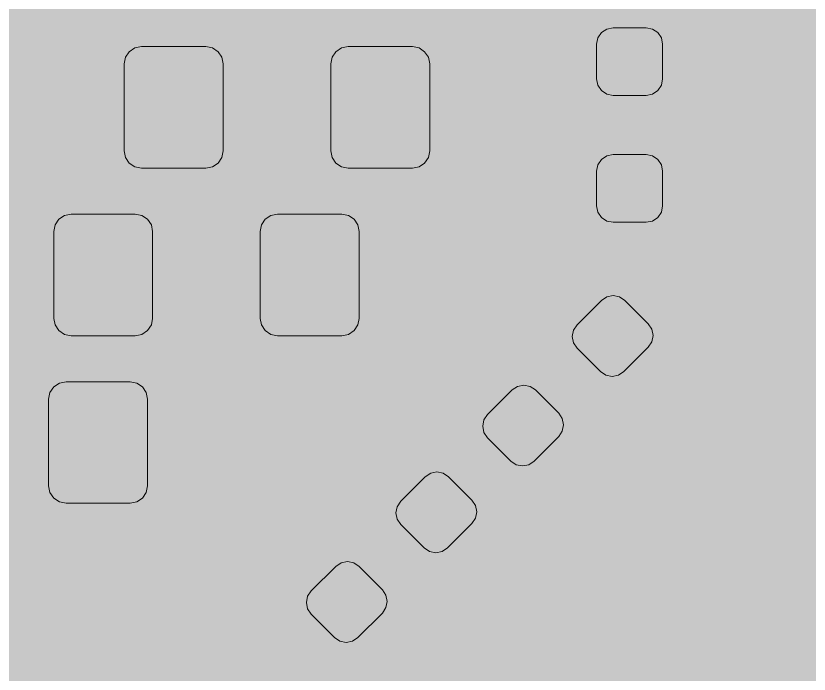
# Model space of a CAD drawing. Header units: millimetres. Extents: x 63.6 to 115, y 77 to 122.7.
# Drawn here: x 91.62 to 103.04, y 92.88 to 102.36 of the extents above; entities that cross this region are included whole.
import ezdxf

# ---------------------------------------------------------------- set-up
doc = ezdxf.new("R2010")
doc.units = ezdxf.units.MM
doc.header["$MEASUREMENT"] = 0
doc.layers.add('Layer 1', color=7, linetype='Continuous', lineweight=0)

# ---------------------------------------------------------------- blocks, each defined once
blk = doc.blocks.new('Block_20')
at = {"layer": 'Layer 1', "true_color": 0x000000, "transparency": 33554687}
h = blk.add_hatch(color=18, dxfattribs=at)
edge = h.paths.add_edge_path()
edge.add_spline(control_points=[(93.586, 98.003), (93.586, 98.003), (93.567, 97.908), (93.567, 97.908), (93.567, 97.908), (93.513, 97.826), (93.513, 97.826), (93.513, 97.826), (93.432, 97.772), (93.432, 97.772), (93.432, 97.772), (93.336, 97.753), (93.336, 97.753), (93.336, 97.753), (92.411, 97.753), (92.411, 97.753), (92.411, 97.753), (92.315, 97.772), (92.315, 97.772), (92.315, 97.772), (92.234, 97.826), (92.234, 97.826), (92.234, 97.826), (92.18, 97.908), (92.18, 97.908), (92.18, 97.908), (92.161, 98.003), (92.161, 98.003), (92.161, 98.003), (92.161, 99.253), (92.161, 99.253), (92.161, 99.253), (92.18, 99.349), (92.18, 99.349), (92.18, 99.349), (92.234, 99.43), (92.234, 99.43), (92.234, 99.43), (92.315, 99.484), (92.315, 99.484), (92.315, 99.484), (92.411, 99.503), (92.411, 99.503), (92.411, 99.503), (93.336, 99.503), (93.336, 99.503), (93.336, 99.503), (93.432, 99.484), (93.432, 99.484), (93.432, 99.484), (93.513, 99.43), (93.513, 99.43), (93.513, 99.43), (93.567, 99.349), (93.567, 99.349), (93.567, 99.349), (93.586, 99.253), (93.586, 99.253), (93.586, 99.253), (93.586, 98.003), (93.586, 98.003)], knot_values=[0, 0, 0, 0, 1, 1, 1, 2, 2, 2, 3, 3, 3, 4, 4, 4, 5, 5, 5, 6, 6, 6, 7, 7, 7, 8, 8, 8, 9, 9, 9, 10, 10, 10, 11, 11, 11, 12, 12, 12, 13, 13, 13, 14, 14, 14, 15, 15, 15, 16, 16, 16, 17, 17, 17, 18, 18, 18, 19, 19, 19, 20, 20, 20, 20], degree=3, periodic=0)
h = blk.add_hatch(color=18, dxfattribs=at)
edge = h.paths.add_edge_path()
edge.add_spline(control_points=[(96.561, 98.003), (96.561, 98.003), (96.542, 97.908), (96.542, 97.908), (96.542, 97.908), (96.488, 97.826), (96.488, 97.826), (96.488, 97.826), (96.407, 97.772), (96.407, 97.772), (96.407, 97.772), (96.311, 97.753), (96.311, 97.753), (96.311, 97.753), (95.386, 97.753), (95.386, 97.753), (95.386, 97.753), (95.29, 97.772), (95.29, 97.772), (95.29, 97.772), (95.209, 97.826), (95.209, 97.826), (95.209, 97.826), (95.155, 97.908), (95.155, 97.908), (95.155, 97.908), (95.136, 98.003), (95.136, 98.003), (95.136, 98.003), (95.136, 99.253), (95.136, 99.253), (95.136, 99.253), (95.155, 99.349), (95.155, 99.349), (95.155, 99.349), (95.209, 99.43), (95.209, 99.43), (95.209, 99.43), (95.29, 99.484), (95.29, 99.484), (95.29, 99.484), (95.386, 99.503), (95.386, 99.503), (95.386, 99.503), (96.311, 99.503), (96.311, 99.503), (96.311, 99.503), (96.407, 99.484), (96.407, 99.484), (96.407, 99.484), (96.488, 99.43), (96.488, 99.43), (96.488, 99.43), (96.542, 99.349), (96.542, 99.349), (96.542, 99.349), (96.561, 99.253), (96.561, 99.253), (96.561, 99.253), (96.561, 98.003), (96.561, 98.003)], knot_values=[0, 0, 0, 0, 1, 1, 1, 2, 2, 2, 3, 3, 3, 4, 4, 4, 5, 5, 5, 6, 6, 6, 7, 7, 7, 8, 8, 8, 9, 9, 9, 10, 10, 10, 11, 11, 11, 12, 12, 12, 13, 13, 13, 14, 14, 14, 15, 15, 15, 16, 16, 16, 17, 17, 17, 18, 18, 18, 19, 19, 19, 20, 20, 20, 20], degree=3, periodic=0)
at = {"layer": 'Layer 1', "color": 18, "lineweight": 9, "true_color": 0x000000}
for points in [[(93.586, 98.003), (93.586, 98.003), (93.567, 97.908), (93.567, 97.908), (93.567, 97.908), (93.513, 97.826), (93.513, 97.826), (93.513, 97.826), (93.432, 97.772), (93.432, 97.772), (93.432, 97.772), (93.336, 97.753), (93.336, 97.753), (93.336, 97.753), (92.411, 97.753), (92.411, 97.753), (92.411, 97.753), (92.315, 97.772), (92.315, 97.772), (92.315, 97.772), (92.234, 97.826), (92.234, 97.826), (92.234, 97.826), (92.18, 97.908), (92.18, 97.908), (92.18, 97.908), (92.161, 98.003), (92.161, 98.003), (92.161, 98.003), (92.161, 99.253), (92.161, 99.253), (92.161, 99.253), (92.18, 99.349), (92.18, 99.349), (92.18, 99.349), (92.234, 99.43), (92.234, 99.43), (92.234, 99.43), (92.315, 99.484), (92.315, 99.484), (92.315, 99.484), (92.411, 99.503), (92.411, 99.503), (92.411, 99.503), (93.336, 99.503), (93.336, 99.503), (93.336, 99.503), (93.432, 99.484), (93.432, 99.484), (93.432, 99.484), (93.513, 99.43), (93.513, 99.43), (93.513, 99.43), (93.567, 99.349), (93.567, 99.349), (93.567, 99.349), (93.586, 99.253), (93.586, 99.253), (93.586, 99.253), (93.586, 98.003), (93.586, 98.003)], [(96.561, 98.003), (96.561, 98.003), (96.542, 97.908), (96.542, 97.908), (96.542, 97.908), (96.488, 97.826), (96.488, 97.826), (96.488, 97.826), (96.407, 97.772), (96.407, 97.772), (96.407, 97.772), (96.311, 97.753), (96.311, 97.753), (96.311, 97.753), (95.386, 97.753), (95.386, 97.753), (95.386, 97.753), (95.29, 97.772), (95.29, 97.772), (95.29, 97.772), (95.209, 97.826), (95.209, 97.826), (95.209, 97.826), (95.155, 97.908), (95.155, 97.908), (95.155, 97.908), (95.136, 98.003), (95.136, 98.003), (95.136, 98.003), (95.136, 99.253), (95.136, 99.253), (95.136, 99.253), (95.155, 99.349), (95.155, 99.349), (95.155, 99.349), (95.209, 99.43), (95.209, 99.43), (95.209, 99.43), (95.29, 99.484), (95.29, 99.484), (95.29, 99.484), (95.386, 99.503), (95.386, 99.503), (95.386, 99.503), (96.311, 99.503), (96.311, 99.503), (96.311, 99.503), (96.407, 99.484), (96.407, 99.484), (96.407, 99.484), (96.488, 99.43), (96.488, 99.43), (96.488, 99.43), (96.542, 99.349), (96.542, 99.349), (96.542, 99.349), (96.561, 99.253), (96.561, 99.253), (96.561, 99.253), (96.561, 98.003), (96.561, 98.003)]]:
    blk.add_open_spline(points, degree=3, knots=[0, 0, 0, 0, 1, 1, 1, 2, 2, 2, 3, 3, 3, 4, 4, 4, 5, 5, 5, 6, 6, 6, 7, 7, 7, 8, 8, 8, 9, 9, 9, 10, 10, 10, 11, 11, 11, 12, 12, 12, 13, 13, 13, 14, 14, 14, 15, 15, 15, 16, 16, 16, 17, 17, 17, 18, 18, 18, 19, 19, 19, 20, 20, 20, 20], dxfattribs=at)
blk = doc.blocks.new('Block_27')
at = {"layer": 'Layer 1', "true_color": 0x000000, "transparency": 33554687}
h = blk.add_hatch(color=18, dxfattribs=at)
edge = h.paths.add_edge_path()
edge.add_spline(control_points=[(90.538, 95.59), (90.538, 95.59), (90.519, 95.495), (90.519, 95.495), (90.519, 95.495), (90.465, 95.413), (90.465, 95.413), (90.465, 95.413), (90.384, 95.359), (90.384, 95.359), (90.384, 95.359), (90.288, 95.34), (90.288, 95.34), (90.288, 95.34), (89.363, 95.34), (89.363, 95.34), (89.363, 95.34), (89.267, 95.359), (89.267, 95.359), (89.267, 95.359), (89.186, 95.413), (89.186, 95.413), (89.186, 95.413), (89.132, 95.495), (89.132, 95.495), (89.132, 95.495), (89.113, 95.59), (89.113, 95.59), (89.113, 95.59), (89.113, 96.84), (89.113, 96.84), (89.113, 96.84), (89.132, 96.936), (89.132, 96.936), (89.132, 96.936), (89.186, 97.017), (89.186, 97.017), (89.186, 97.017), (89.267, 97.071), (89.267, 97.071), (89.267, 97.071), (89.363, 97.09), (89.363, 97.09), (89.363, 97.09), (90.288, 97.09), (90.288, 97.09), (90.288, 97.09), (90.384, 97.071), (90.384, 97.071), (90.384, 97.071), (90.465, 97.017), (90.465, 97.017), (90.465, 97.017), (90.519, 96.936), (90.519, 96.936), (90.519, 96.936), (90.538, 96.84), (90.538, 96.84), (90.538, 96.84), (90.538, 95.59), (90.538, 95.59)], knot_values=[0, 0, 0, 0, 1, 1, 1, 2, 2, 2, 3, 3, 3, 4, 4, 4, 5, 5, 5, 6, 6, 6, 7, 7, 7, 8, 8, 8, 9, 9, 9, 10, 10, 10, 11, 11, 11, 12, 12, 12, 13, 13, 13, 14, 14, 14, 15, 15, 15, 16, 16, 16, 17, 17, 17, 18, 18, 18, 19, 19, 19, 20, 20, 20, 20], degree=3, periodic=0)
h = blk.add_hatch(color=18, dxfattribs=at)
edge = h.paths.add_edge_path()
edge.add_spline(control_points=[(93.513, 95.59), (93.513, 95.59), (93.494, 95.495), (93.494, 95.495), (93.494, 95.495), (93.44, 95.413), (93.44, 95.413), (93.44, 95.413), (93.359, 95.359), (93.359, 95.359), (93.359, 95.359), (93.263, 95.34), (93.263, 95.34), (93.263, 95.34), (92.338, 95.34), (92.338, 95.34), (92.338, 95.34), (92.242, 95.359), (92.242, 95.359), (92.242, 95.359), (92.161, 95.413), (92.161, 95.413), (92.161, 95.413), (92.107, 95.495), (92.107, 95.495), (92.107, 95.495), (92.088, 95.59), (92.088, 95.59), (92.088, 95.59), (92.088, 96.84), (92.088, 96.84), (92.088, 96.84), (92.107, 96.936), (92.107, 96.936), (92.107, 96.936), (92.161, 97.017), (92.161, 97.017), (92.161, 97.017), (92.242, 97.071), (92.242, 97.071), (92.242, 97.071), (92.338, 97.09), (92.338, 97.09), (92.338, 97.09), (93.263, 97.09), (93.263, 97.09), (93.263, 97.09), (93.359, 97.071), (93.359, 97.071), (93.359, 97.071), (93.44, 97.017), (93.44, 97.017), (93.44, 97.017), (93.494, 96.936), (93.494, 96.936), (93.494, 96.936), (93.513, 96.84), (93.513, 96.84), (93.513, 96.84), (93.513, 95.59), (93.513, 95.59)], knot_values=[0, 0, 0, 0, 1, 1, 1, 2, 2, 2, 3, 3, 3, 4, 4, 4, 5, 5, 5, 6, 6, 6, 7, 7, 7, 8, 8, 8, 9, 9, 9, 10, 10, 10, 11, 11, 11, 12, 12, 12, 13, 13, 13, 14, 14, 14, 15, 15, 15, 16, 16, 16, 17, 17, 17, 18, 18, 18, 19, 19, 19, 20, 20, 20, 20], degree=3, periodic=0)
at = {"layer": 'Layer 1', "color": 18, "lineweight": 9, "true_color": 0x000000}
for points in [[(90.538, 95.59), (90.538, 95.59), (90.519, 95.495), (90.519, 95.495), (90.519, 95.495), (90.465, 95.413), (90.465, 95.413), (90.465, 95.413), (90.384, 95.359), (90.384, 95.359), (90.384, 95.359), (90.288, 95.34), (90.288, 95.34), (90.288, 95.34), (89.363, 95.34), (89.363, 95.34), (89.363, 95.34), (89.267, 95.359), (89.267, 95.359), (89.267, 95.359), (89.186, 95.413), (89.186, 95.413), (89.186, 95.413), (89.132, 95.495), (89.132, 95.495), (89.132, 95.495), (89.113, 95.59), (89.113, 95.59), (89.113, 95.59), (89.113, 96.84), (89.113, 96.84), (89.113, 96.84), (89.132, 96.936), (89.132, 96.936), (89.132, 96.936), (89.186, 97.017), (89.186, 97.017), (89.186, 97.017), (89.267, 97.071), (89.267, 97.071), (89.267, 97.071), (89.363, 97.09), (89.363, 97.09), (89.363, 97.09), (90.288, 97.09), (90.288, 97.09), (90.288, 97.09), (90.384, 97.071), (90.384, 97.071), (90.384, 97.071), (90.465, 97.017), (90.465, 97.017), (90.465, 97.017), (90.519, 96.936), (90.519, 96.936), (90.519, 96.936), (90.538, 96.84), (90.538, 96.84), (90.538, 96.84), (90.538, 95.59), (90.538, 95.59)], [(93.513, 95.59), (93.513, 95.59), (93.494, 95.495), (93.494, 95.495), (93.494, 95.495), (93.44, 95.413), (93.44, 95.413), (93.44, 95.413), (93.359, 95.359), (93.359, 95.359), (93.359, 95.359), (93.263, 95.34), (93.263, 95.34), (93.263, 95.34), (92.338, 95.34), (92.338, 95.34), (92.338, 95.34), (92.242, 95.359), (92.242, 95.359), (92.242, 95.359), (92.161, 95.413), (92.161, 95.413), (92.161, 95.413), (92.107, 95.495), (92.107, 95.495), (92.107, 95.495), (92.088, 95.59), (92.088, 95.59), (92.088, 95.59), (92.088, 96.84), (92.088, 96.84), (92.088, 96.84), (92.107, 96.936), (92.107, 96.936), (92.107, 96.936), (92.161, 97.017), (92.161, 97.017), (92.161, 97.017), (92.242, 97.071), (92.242, 97.071), (92.242, 97.071), (92.338, 97.09), (92.338, 97.09), (92.338, 97.09), (93.263, 97.09), (93.263, 97.09), (93.263, 97.09), (93.359, 97.071), (93.359, 97.071), (93.359, 97.071), (93.44, 97.017), (93.44, 97.017), (93.44, 97.017), (93.494, 96.936), (93.494, 96.936), (93.494, 96.936), (93.513, 96.84), (93.513, 96.84), (93.513, 96.84), (93.513, 95.59), (93.513, 95.59)]]:
    blk.add_open_spline(points, degree=3, knots=[0, 0, 0, 0, 1, 1, 1, 2, 2, 2, 3, 3, 3, 4, 4, 4, 5, 5, 5, 6, 6, 6, 7, 7, 7, 8, 8, 8, 9, 9, 9, 10, 10, 10, 11, 11, 11, 12, 12, 12, 13, 13, 13, 14, 14, 14, 15, 15, 15, 16, 16, 16, 17, 17, 17, 18, 18, 18, 19, 19, 19, 20, 20, 20, 20], dxfattribs=at)
blk = doc.blocks.new('Block_34')
at = {"layer": 'Layer 1', "true_color": 0x000000, "transparency": 33554687}
h = blk.add_hatch(color=18, dxfattribs=at)
edge = h.paths.add_edge_path()
edge.add_spline(control_points=[(100.726, 97.926), (100.726, 97.926), (100.777, 97.849), (100.777, 97.849), (100.777, 97.849), (100.795, 97.758), (100.795, 97.758), (100.795, 97.758), (100.777, 97.667), (100.777, 97.667), (100.777, 97.667), (100.726, 97.59), (100.726, 97.59), (100.726, 97.59), (100.372, 97.237), (100.372, 97.237), (100.372, 97.237), (100.295, 97.185), (100.295, 97.185), (100.295, 97.185), (100.204, 97.167), (100.204, 97.167), (100.204, 97.167), (100.113, 97.185), (100.113, 97.185), (100.113, 97.185), (100.036, 97.237), (100.036, 97.237), (100.036, 97.237), (99.701, 97.573), (99.701, 97.573), (99.701, 97.573), (99.649, 97.65), (99.649, 97.65), (99.649, 97.65), (99.631, 97.741), (99.631, 97.741), (99.631, 97.741), (99.649, 97.831), (99.649, 97.831), (99.649, 97.831), (99.701, 97.909), (99.701, 97.909), (99.701, 97.909), (100.054, 98.262), (100.054, 98.262), (100.054, 98.262), (100.131, 98.314), (100.131, 98.314), (100.131, 98.314), (100.222, 98.332), (100.222, 98.332), (100.222, 98.332), (100.313, 98.314), (100.313, 98.314), (100.313, 98.314), (100.39, 98.262), (100.39, 98.262), (100.39, 98.262), (100.726, 97.926), (100.726, 97.926)], knot_values=[0, 0, 0, 0, 1, 1, 1, 2, 2, 2, 3, 3, 3, 4, 4, 4, 5, 5, 5, 6, 6, 6, 7, 7, 7, 8, 8, 8, 9, 9, 9, 10, 10, 10, 11, 11, 11, 12, 12, 12, 13, 13, 13, 14, 14, 14, 15, 15, 15, 16, 16, 16, 17, 17, 17, 18, 18, 18, 19, 19, 19, 20, 20, 20, 20], degree=3, periodic=0)
h = blk.add_hatch(color=18, dxfattribs=at)
edge = h.paths.add_edge_path()
edge.add_spline(control_points=[(99.435, 96.636), (99.435, 96.636), (99.487, 96.559), (99.487, 96.559), (99.487, 96.559), (99.505, 96.468), (99.505, 96.468), (99.505, 96.468), (99.487, 96.377), (99.487, 96.377), (99.487, 96.377), (99.435, 96.3), (99.435, 96.3), (99.435, 96.3), (99.082, 95.946), (99.082, 95.946), (99.082, 95.946), (99.005, 95.895), (99.005, 95.895), (99.005, 95.895), (98.914, 95.877), (98.914, 95.877), (98.914, 95.877), (98.823, 95.895), (98.823, 95.895), (98.823, 95.895), (98.746, 95.946), (98.746, 95.946), (98.746, 95.946), (98.41, 96.282), (98.41, 96.282), (98.41, 96.282), (98.359, 96.359), (98.359, 96.359), (98.359, 96.359), (98.341, 96.45), (98.341, 96.45), (98.341, 96.45), (98.359, 96.541), (98.359, 96.541), (98.359, 96.541), (98.41, 96.618), (98.41, 96.618), (98.41, 96.618), (98.764, 96.972), (98.764, 96.972), (98.764, 96.972), (98.841, 97.023), (98.841, 97.023), (98.841, 97.023), (98.932, 97.041), (98.932, 97.041), (98.932, 97.041), (99.022, 97.023), (99.022, 97.023), (99.022, 97.023), (99.1, 96.972), (99.1, 96.972), (99.1, 96.972), (99.435, 96.636), (99.435, 96.636)], knot_values=[0, 0, 0, 0, 1, 1, 1, 2, 2, 2, 3, 3, 3, 4, 4, 4, 5, 5, 5, 6, 6, 6, 7, 7, 7, 8, 8, 8, 9, 9, 9, 10, 10, 10, 11, 11, 11, 12, 12, 12, 13, 13, 13, 14, 14, 14, 15, 15, 15, 16, 16, 16, 17, 17, 17, 18, 18, 18, 19, 19, 19, 20, 20, 20, 20], degree=3, periodic=0)
at = {"layer": 'Layer 1', "color": 18, "lineweight": 9, "true_color": 0x000000}
for points in [[(100.726, 97.926), (100.726, 97.926), (100.777, 97.849), (100.777, 97.849), (100.777, 97.849), (100.795, 97.758), (100.795, 97.758), (100.795, 97.758), (100.777, 97.667), (100.777, 97.667), (100.777, 97.667), (100.726, 97.59), (100.726, 97.59), (100.726, 97.59), (100.372, 97.237), (100.372, 97.237), (100.372, 97.237), (100.295, 97.185), (100.295, 97.185), (100.295, 97.185), (100.204, 97.167), (100.204, 97.167), (100.204, 97.167), (100.113, 97.185), (100.113, 97.185), (100.113, 97.185), (100.036, 97.237), (100.036, 97.237), (100.036, 97.237), (99.701, 97.573), (99.701, 97.573), (99.701, 97.573), (99.649, 97.65), (99.649, 97.65), (99.649, 97.65), (99.631, 97.741), (99.631, 97.741), (99.631, 97.741), (99.649, 97.831), (99.649, 97.831), (99.649, 97.831), (99.701, 97.909), (99.701, 97.909), (99.701, 97.909), (100.054, 98.262), (100.054, 98.262), (100.054, 98.262), (100.131, 98.314), (100.131, 98.314), (100.131, 98.314), (100.222, 98.332), (100.222, 98.332), (100.222, 98.332), (100.313, 98.314), (100.313, 98.314), (100.313, 98.314), (100.39, 98.262), (100.39, 98.262), (100.39, 98.262), (100.726, 97.926), (100.726, 97.926)], [(99.435, 96.636), (99.435, 96.636), (99.487, 96.559), (99.487, 96.559), (99.487, 96.559), (99.505, 96.468), (99.505, 96.468), (99.505, 96.468), (99.487, 96.377), (99.487, 96.377), (99.487, 96.377), (99.435, 96.3), (99.435, 96.3), (99.435, 96.3), (99.082, 95.946), (99.082, 95.946), (99.082, 95.946), (99.005, 95.895), (99.005, 95.895), (99.005, 95.895), (98.914, 95.877), (98.914, 95.877), (98.914, 95.877), (98.823, 95.895), (98.823, 95.895), (98.823, 95.895), (98.746, 95.946), (98.746, 95.946), (98.746, 95.946), (98.41, 96.282), (98.41, 96.282), (98.41, 96.282), (98.359, 96.359), (98.359, 96.359), (98.359, 96.359), (98.341, 96.45), (98.341, 96.45), (98.341, 96.45), (98.359, 96.541), (98.359, 96.541), (98.359, 96.541), (98.41, 96.618), (98.41, 96.618), (98.41, 96.618), (98.764, 96.972), (98.764, 96.972), (98.764, 96.972), (98.841, 97.023), (98.841, 97.023), (98.841, 97.023), (98.932, 97.041), (98.932, 97.041), (98.932, 97.041), (99.022, 97.023), (99.022, 97.023), (99.022, 97.023), (99.1, 96.972), (99.1, 96.972), (99.1, 96.972), (99.435, 96.636), (99.435, 96.636)]]:
    blk.add_open_spline(points, degree=3, knots=[0, 0, 0, 0, 1, 1, 1, 2, 2, 2, 3, 3, 3, 4, 4, 4, 5, 5, 5, 6, 6, 6, 7, 7, 7, 8, 8, 8, 9, 9, 9, 10, 10, 10, 11, 11, 11, 12, 12, 12, 13, 13, 13, 14, 14, 14, 15, 15, 15, 16, 16, 16, 17, 17, 17, 18, 18, 18, 19, 19, 19, 20, 20, 20, 20], dxfattribs=at)
blk = doc.blocks.new('Block_48')
at = {"layer": 'Layer 1', "true_color": 0x000000, "transparency": 33554687}
h = blk.add_hatch(color=18, dxfattribs=at)
edge = h.paths.add_edge_path()
edge.add_spline(control_points=[(94.602, 100.416), (94.602, 100.416), (94.583, 100.321), (94.583, 100.321), (94.583, 100.321), (94.529, 100.239), (94.529, 100.239), (94.529, 100.239), (94.448, 100.185), (94.448, 100.185), (94.448, 100.185), (94.352, 100.166), (94.352, 100.166), (94.352, 100.166), (93.427, 100.166), (93.427, 100.166), (93.427, 100.166), (93.331, 100.185), (93.331, 100.185), (93.331, 100.185), (93.25, 100.239), (93.25, 100.239), (93.25, 100.239), (93.196, 100.321), (93.196, 100.321), (93.196, 100.321), (93.177, 100.416), (93.177, 100.416), (93.177, 100.416), (93.177, 101.666), (93.177, 101.666), (93.177, 101.666), (93.196, 101.762), (93.196, 101.762), (93.196, 101.762), (93.25, 101.843), (93.25, 101.843), (93.25, 101.843), (93.331, 101.897), (93.331, 101.897), (93.331, 101.897), (93.427, 101.916), (93.427, 101.916), (93.427, 101.916), (94.352, 101.916), (94.352, 101.916), (94.352, 101.916), (94.448, 101.897), (94.448, 101.897), (94.448, 101.897), (94.529, 101.843), (94.529, 101.843), (94.529, 101.843), (94.583, 101.762), (94.583, 101.762), (94.583, 101.762), (94.602, 101.666), (94.602, 101.666), (94.602, 101.666), (94.602, 100.416), (94.602, 100.416)], knot_values=[0, 0, 0, 0, 1, 1, 1, 2, 2, 2, 3, 3, 3, 4, 4, 4, 5, 5, 5, 6, 6, 6, 7, 7, 7, 8, 8, 8, 9, 9, 9, 10, 10, 10, 11, 11, 11, 12, 12, 12, 13, 13, 13, 14, 14, 14, 15, 15, 15, 16, 16, 16, 17, 17, 17, 18, 18, 18, 19, 19, 19, 20, 20, 20, 20], degree=3, periodic=0)
h = blk.add_hatch(color=18, dxfattribs=at)
edge = h.paths.add_edge_path()
edge.add_spline(control_points=[(97.577, 100.416), (97.577, 100.416), (97.558, 100.321), (97.558, 100.321), (97.558, 100.321), (97.504, 100.239), (97.504, 100.239), (97.504, 100.239), (97.423, 100.185), (97.423, 100.185), (97.423, 100.185), (97.327, 100.166), (97.327, 100.166), (97.327, 100.166), (96.402, 100.166), (96.402, 100.166), (96.402, 100.166), (96.306, 100.185), (96.306, 100.185), (96.306, 100.185), (96.225, 100.239), (96.225, 100.239), (96.225, 100.239), (96.171, 100.321), (96.171, 100.321), (96.171, 100.321), (96.152, 100.416), (96.152, 100.416), (96.152, 100.416), (96.152, 101.666), (96.152, 101.666), (96.152, 101.666), (96.171, 101.762), (96.171, 101.762), (96.171, 101.762), (96.225, 101.843), (96.225, 101.843), (96.225, 101.843), (96.306, 101.897), (96.306, 101.897), (96.306, 101.897), (96.402, 101.916), (96.402, 101.916), (96.402, 101.916), (97.327, 101.916), (97.327, 101.916), (97.327, 101.916), (97.423, 101.897), (97.423, 101.897), (97.423, 101.897), (97.504, 101.843), (97.504, 101.843), (97.504, 101.843), (97.558, 101.762), (97.558, 101.762), (97.558, 101.762), (97.577, 101.666), (97.577, 101.666), (97.577, 101.666), (97.577, 100.416), (97.577, 100.416)], knot_values=[0, 0, 0, 0, 1, 1, 1, 2, 2, 2, 3, 3, 3, 4, 4, 4, 5, 5, 5, 6, 6, 6, 7, 7, 7, 8, 8, 8, 9, 9, 9, 10, 10, 10, 11, 11, 11, 12, 12, 12, 13, 13, 13, 14, 14, 14, 15, 15, 15, 16, 16, 16, 17, 17, 17, 18, 18, 18, 19, 19, 19, 20, 20, 20, 20], degree=3, periodic=0)
at = {"layer": 'Layer 1', "color": 18, "lineweight": 9, "true_color": 0x000000}
for points in [[(94.602, 100.416), (94.602, 100.416), (94.583, 100.321), (94.583, 100.321), (94.583, 100.321), (94.529, 100.239), (94.529, 100.239), (94.529, 100.239), (94.448, 100.185), (94.448, 100.185), (94.448, 100.185), (94.352, 100.166), (94.352, 100.166), (94.352, 100.166), (93.427, 100.166), (93.427, 100.166), (93.427, 100.166), (93.331, 100.185), (93.331, 100.185), (93.331, 100.185), (93.25, 100.239), (93.25, 100.239), (93.25, 100.239), (93.196, 100.321), (93.196, 100.321), (93.196, 100.321), (93.177, 100.416), (93.177, 100.416), (93.177, 100.416), (93.177, 101.666), (93.177, 101.666), (93.177, 101.666), (93.196, 101.762), (93.196, 101.762), (93.196, 101.762), (93.25, 101.843), (93.25, 101.843), (93.25, 101.843), (93.331, 101.897), (93.331, 101.897), (93.331, 101.897), (93.427, 101.916), (93.427, 101.916), (93.427, 101.916), (94.352, 101.916), (94.352, 101.916), (94.352, 101.916), (94.448, 101.897), (94.448, 101.897), (94.448, 101.897), (94.529, 101.843), (94.529, 101.843), (94.529, 101.843), (94.583, 101.762), (94.583, 101.762), (94.583, 101.762), (94.602, 101.666), (94.602, 101.666), (94.602, 101.666), (94.602, 100.416), (94.602, 100.416)], [(97.577, 100.416), (97.577, 100.416), (97.558, 100.321), (97.558, 100.321), (97.558, 100.321), (97.504, 100.239), (97.504, 100.239), (97.504, 100.239), (97.423, 100.185), (97.423, 100.185), (97.423, 100.185), (97.327, 100.166), (97.327, 100.166), (97.327, 100.166), (96.402, 100.166), (96.402, 100.166), (96.402, 100.166), (96.306, 100.185), (96.306, 100.185), (96.306, 100.185), (96.225, 100.239), (96.225, 100.239), (96.225, 100.239), (96.171, 100.321), (96.171, 100.321), (96.171, 100.321), (96.152, 100.416), (96.152, 100.416), (96.152, 100.416), (96.152, 101.666), (96.152, 101.666), (96.152, 101.666), (96.171, 101.762), (96.171, 101.762), (96.171, 101.762), (96.225, 101.843), (96.225, 101.843), (96.225, 101.843), (96.306, 101.897), (96.306, 101.897), (96.306, 101.897), (96.402, 101.916), (96.402, 101.916), (96.402, 101.916), (97.327, 101.916), (97.327, 101.916), (97.327, 101.916), (97.423, 101.897), (97.423, 101.897), (97.423, 101.897), (97.504, 101.843), (97.504, 101.843), (97.504, 101.843), (97.558, 101.762), (97.558, 101.762), (97.558, 101.762), (97.577, 101.666), (97.577, 101.666), (97.577, 101.666), (97.577, 100.416), (97.577, 100.416)]]:
    blk.add_open_spline(points, degree=3, knots=[0, 0, 0, 0, 1, 1, 1, 2, 2, 2, 3, 3, 3, 4, 4, 4, 5, 5, 5, 6, 6, 6, 7, 7, 7, 8, 8, 8, 9, 9, 9, 10, 10, 10, 11, 11, 11, 12, 12, 12, 13, 13, 13, 14, 14, 14, 15, 15, 15, 16, 16, 16, 17, 17, 17, 18, 18, 18, 19, 19, 19, 20, 20, 20, 20], dxfattribs=at)
blk = doc.blocks.new('Block_65')
at = {"layer": 'Layer 1', "true_color": 0x000000, "transparency": 33554687}
h = blk.add_hatch(color=18, dxfattribs=at)
edge = h.paths.add_edge_path()
edge.add_spline(control_points=[(98.186, 95.386), (98.186, 95.386), (98.237, 95.309), (98.237, 95.309), (98.237, 95.309), (98.255, 95.218), (98.255, 95.218), (98.255, 95.218), (98.237, 95.127), (98.237, 95.127), (98.237, 95.127), (98.186, 95.05), (98.186, 95.05), (98.186, 95.05), (97.832, 94.697), (97.832, 94.697), (97.832, 94.697), (97.755, 94.645), (97.755, 94.645), (97.755, 94.645), (97.664, 94.627), (97.664, 94.627), (97.664, 94.627), (97.574, 94.645), (97.574, 94.645), (97.574, 94.645), (97.496, 94.697), (97.496, 94.697), (97.496, 94.697), (97.161, 95.033), (97.161, 95.033), (97.161, 95.033), (97.109, 95.11), (97.109, 95.11), (97.109, 95.11), (97.091, 95.201), (97.091, 95.201), (97.091, 95.201), (97.109, 95.291), (97.109, 95.291), (97.109, 95.291), (97.161, 95.369), (97.161, 95.369), (97.161, 95.369), (97.514, 95.722), (97.514, 95.722), (97.514, 95.722), (97.591, 95.774), (97.591, 95.774), (97.591, 95.774), (97.682, 95.792), (97.682, 95.792), (97.682, 95.792), (97.773, 95.774), (97.773, 95.774), (97.773, 95.774), (97.85, 95.722), (97.85, 95.722), (97.85, 95.722), (98.186, 95.386), (98.186, 95.386)], knot_values=[0, 0, 0, 0, 1, 1, 1, 2, 2, 2, 3, 3, 3, 4, 4, 4, 5, 5, 5, 6, 6, 6, 7, 7, 7, 8, 8, 8, 9, 9, 9, 10, 10, 10, 11, 11, 11, 12, 12, 12, 13, 13, 13, 14, 14, 14, 15, 15, 15, 16, 16, 16, 17, 17, 17, 18, 18, 18, 19, 19, 19, 20, 20, 20, 20], degree=3, periodic=0)
h = blk.add_hatch(color=18, dxfattribs=at)
edge = h.paths.add_edge_path()
edge.add_spline(control_points=[(96.895, 94.096), (96.895, 94.096), (96.947, 94.019), (96.947, 94.019), (96.947, 94.019), (96.965, 93.928), (96.965, 93.928), (96.965, 93.928), (96.947, 93.837), (96.947, 93.837), (96.947, 93.837), (96.895, 93.76), (96.895, 93.76), (96.895, 93.76), (96.542, 93.406), (96.542, 93.406), (96.542, 93.406), (96.465, 93.355), (96.465, 93.355), (96.465, 93.355), (96.374, 93.337), (96.374, 93.337), (96.374, 93.337), (96.283, 93.355), (96.283, 93.355), (96.283, 93.355), (96.206, 93.406), (96.206, 93.406), (96.206, 93.406), (95.87, 93.742), (95.87, 93.742), (95.87, 93.742), (95.819, 93.819), (95.819, 93.819), (95.819, 93.819), (95.801, 93.91), (95.801, 93.91), (95.801, 93.91), (95.819, 94.001), (95.819, 94.001), (95.819, 94.001), (95.87, 94.078), (95.87, 94.078), (95.87, 94.078), (96.224, 94.432), (96.224, 94.432), (96.224, 94.432), (96.301, 94.483), (96.301, 94.483), (96.301, 94.483), (96.392, 94.501), (96.392, 94.501), (96.392, 94.501), (96.482, 94.483), (96.482, 94.483), (96.482, 94.483), (96.56, 94.432), (96.56, 94.432), (96.56, 94.432), (96.895, 94.096), (96.895, 94.096)], knot_values=[0, 0, 0, 0, 1, 1, 1, 2, 2, 2, 3, 3, 3, 4, 4, 4, 5, 5, 5, 6, 6, 6, 7, 7, 7, 8, 8, 8, 9, 9, 9, 10, 10, 10, 11, 11, 11, 12, 12, 12, 13, 13, 13, 14, 14, 14, 15, 15, 15, 16, 16, 16, 17, 17, 17, 18, 18, 18, 19, 19, 19, 20, 20, 20, 20], degree=3, periodic=0)
at = {"layer": 'Layer 1', "color": 18, "lineweight": 9, "true_color": 0x000000}
for points in [[(98.186, 95.386), (98.186, 95.386), (98.237, 95.309), (98.237, 95.309), (98.237, 95.309), (98.255, 95.218), (98.255, 95.218), (98.255, 95.218), (98.237, 95.127), (98.237, 95.127), (98.237, 95.127), (98.186, 95.05), (98.186, 95.05), (98.186, 95.05), (97.832, 94.697), (97.832, 94.697), (97.832, 94.697), (97.755, 94.645), (97.755, 94.645), (97.755, 94.645), (97.664, 94.627), (97.664, 94.627), (97.664, 94.627), (97.574, 94.645), (97.574, 94.645), (97.574, 94.645), (97.496, 94.697), (97.496, 94.697), (97.496, 94.697), (97.161, 95.033), (97.161, 95.033), (97.161, 95.033), (97.109, 95.11), (97.109, 95.11), (97.109, 95.11), (97.091, 95.201), (97.091, 95.201), (97.091, 95.201), (97.109, 95.291), (97.109, 95.291), (97.109, 95.291), (97.161, 95.369), (97.161, 95.369), (97.161, 95.369), (97.514, 95.722), (97.514, 95.722), (97.514, 95.722), (97.591, 95.774), (97.591, 95.774), (97.591, 95.774), (97.682, 95.792), (97.682, 95.792), (97.682, 95.792), (97.773, 95.774), (97.773, 95.774), (97.773, 95.774), (97.85, 95.722), (97.85, 95.722), (97.85, 95.722), (98.186, 95.386), (98.186, 95.386)], [(96.895, 94.096), (96.895, 94.096), (96.947, 94.019), (96.947, 94.019), (96.947, 94.019), (96.965, 93.928), (96.965, 93.928), (96.965, 93.928), (96.947, 93.837), (96.947, 93.837), (96.947, 93.837), (96.895, 93.76), (96.895, 93.76), (96.895, 93.76), (96.542, 93.406), (96.542, 93.406), (96.542, 93.406), (96.465, 93.355), (96.465, 93.355), (96.465, 93.355), (96.374, 93.337), (96.374, 93.337), (96.374, 93.337), (96.283, 93.355), (96.283, 93.355), (96.283, 93.355), (96.206, 93.406), (96.206, 93.406), (96.206, 93.406), (95.87, 93.742), (95.87, 93.742), (95.87, 93.742), (95.819, 93.819), (95.819, 93.819), (95.819, 93.819), (95.801, 93.91), (95.801, 93.91), (95.801, 93.91), (95.819, 94.001), (95.819, 94.001), (95.819, 94.001), (95.87, 94.078), (95.87, 94.078), (95.87, 94.078), (96.224, 94.432), (96.224, 94.432), (96.224, 94.432), (96.301, 94.483), (96.301, 94.483), (96.301, 94.483), (96.392, 94.501), (96.392, 94.501), (96.392, 94.501), (96.482, 94.483), (96.482, 94.483), (96.482, 94.483), (96.56, 94.432), (96.56, 94.432), (96.56, 94.432), (96.895, 94.096), (96.895, 94.096)]]:
    blk.add_open_spline(points, degree=3, knots=[0, 0, 0, 0, 1, 1, 1, 2, 2, 2, 3, 3, 3, 4, 4, 4, 5, 5, 5, 6, 6, 6, 7, 7, 7, 8, 8, 8, 9, 9, 9, 10, 10, 10, 11, 11, 11, 12, 12, 12, 13, 13, 13, 14, 14, 14, 15, 15, 15, 16, 16, 16, 17, 17, 17, 18, 18, 18, 19, 19, 19, 20, 20, 20, 20], dxfattribs=at)
blk = doc.blocks.new('Block_70')
at = {"layer": 'Layer 1', "true_color": 0x000000, "transparency": 33554687}
h = blk.add_hatch(color=18, dxfattribs=at)
edge = h.paths.add_edge_path()
edge.add_spline(control_points=[(100.694, 102.187), (100.694, 102.187), (100.785, 102.169), (100.785, 102.169), (100.785, 102.169), (100.862, 102.118), (100.862, 102.118), (100.862, 102.118), (100.914, 102.041), (100.914, 102.041), (100.914, 102.041), (100.932, 101.95), (100.932, 101.95), (100.932, 101.95), (100.932, 101.45), (100.932, 101.45), (100.932, 101.45), (100.914, 101.359), (100.914, 101.359), (100.914, 101.359), (100.862, 101.282), (100.862, 101.282), (100.862, 101.282), (100.785, 101.23), (100.785, 101.23), (100.785, 101.23), (100.694, 101.212), (100.694, 101.212), (100.694, 101.212), (100.219, 101.212), (100.219, 101.212), (100.219, 101.212), (100.129, 101.23), (100.129, 101.23), (100.129, 101.23), (100.052, 101.282), (100.052, 101.282), (100.052, 101.282), (100, 101.359), (100, 101.359), (100, 101.359), (99.982, 101.45), (99.982, 101.45), (99.982, 101.45), (99.982, 101.95), (99.982, 101.95), (99.982, 101.95), (100, 102.041), (100, 102.041), (100, 102.041), (100.052, 102.118), (100.052, 102.118), (100.052, 102.118), (100.129, 102.169), (100.129, 102.169), (100.129, 102.169), (100.219, 102.187), (100.219, 102.187), (100.219, 102.187), (100.694, 102.187), (100.694, 102.187)], knot_values=[0, 0, 0, 0, 1, 1, 1, 2, 2, 2, 3, 3, 3, 4, 4, 4, 5, 5, 5, 6, 6, 6, 7, 7, 7, 8, 8, 8, 9, 9, 9, 10, 10, 10, 11, 11, 11, 12, 12, 12, 13, 13, 13, 14, 14, 14, 15, 15, 15, 16, 16, 16, 17, 17, 17, 18, 18, 18, 19, 19, 19, 20, 20, 20, 20], degree=3, periodic=0)
h = blk.add_hatch(color=18, dxfattribs=at)
edge = h.paths.add_edge_path()
edge.add_spline(control_points=[(100.694, 100.362), (100.694, 100.362), (100.785, 100.344), (100.785, 100.344), (100.785, 100.344), (100.862, 100.293), (100.862, 100.293), (100.862, 100.293), (100.914, 100.216), (100.914, 100.216), (100.914, 100.216), (100.932, 100.125), (100.932, 100.125), (100.932, 100.125), (100.932, 99.625), (100.932, 99.625), (100.932, 99.625), (100.914, 99.534), (100.914, 99.534), (100.914, 99.534), (100.862, 99.457), (100.862, 99.457), (100.862, 99.457), (100.785, 99.405), (100.785, 99.405), (100.785, 99.405), (100.694, 99.387), (100.694, 99.387), (100.694, 99.387), (100.219, 99.387), (100.219, 99.387), (100.219, 99.387), (100.129, 99.405), (100.129, 99.405), (100.129, 99.405), (100.052, 99.457), (100.052, 99.457), (100.052, 99.457), (100, 99.534), (100, 99.534), (100, 99.534), (99.982, 99.625), (99.982, 99.625), (99.982, 99.625), (99.982, 100.125), (99.982, 100.125), (99.982, 100.125), (100, 100.216), (100, 100.216), (100, 100.216), (100.052, 100.293), (100.052, 100.293), (100.052, 100.293), (100.129, 100.344), (100.129, 100.344), (100.129, 100.344), (100.219, 100.362), (100.219, 100.362), (100.219, 100.362), (100.694, 100.362), (100.694, 100.362)], knot_values=[0, 0, 0, 0, 1, 1, 1, 2, 2, 2, 3, 3, 3, 4, 4, 4, 5, 5, 5, 6, 6, 6, 7, 7, 7, 8, 8, 8, 9, 9, 9, 10, 10, 10, 11, 11, 11, 12, 12, 12, 13, 13, 13, 14, 14, 14, 15, 15, 15, 16, 16, 16, 17, 17, 17, 18, 18, 18, 19, 19, 19, 20, 20, 20, 20], degree=3, periodic=0)
at = {"layer": 'Layer 1', "color": 18, "lineweight": 9, "true_color": 0x000000}
for points in [[(100.694, 102.187), (100.694, 102.187), (100.785, 102.169), (100.785, 102.169), (100.785, 102.169), (100.862, 102.118), (100.862, 102.118), (100.862, 102.118), (100.914, 102.041), (100.914, 102.041), (100.914, 102.041), (100.932, 101.95), (100.932, 101.95), (100.932, 101.95), (100.932, 101.45), (100.932, 101.45), (100.932, 101.45), (100.914, 101.359), (100.914, 101.359), (100.914, 101.359), (100.862, 101.282), (100.862, 101.282), (100.862, 101.282), (100.785, 101.23), (100.785, 101.23), (100.785, 101.23), (100.694, 101.212), (100.694, 101.212), (100.694, 101.212), (100.219, 101.212), (100.219, 101.212), (100.219, 101.212), (100.129, 101.23), (100.129, 101.23), (100.129, 101.23), (100.052, 101.282), (100.052, 101.282), (100.052, 101.282), (100, 101.359), (100, 101.359), (100, 101.359), (99.982, 101.45), (99.982, 101.45), (99.982, 101.45), (99.982, 101.95), (99.982, 101.95), (99.982, 101.95), (100, 102.041), (100, 102.041), (100, 102.041), (100.052, 102.118), (100.052, 102.118), (100.052, 102.118), (100.129, 102.169), (100.129, 102.169), (100.129, 102.169), (100.219, 102.187), (100.219, 102.187), (100.219, 102.187), (100.694, 102.187), (100.694, 102.187)], [(100.694, 100.362), (100.694, 100.362), (100.785, 100.344), (100.785, 100.344), (100.785, 100.344), (100.862, 100.293), (100.862, 100.293), (100.862, 100.293), (100.914, 100.216), (100.914, 100.216), (100.914, 100.216), (100.932, 100.125), (100.932, 100.125), (100.932, 100.125), (100.932, 99.625), (100.932, 99.625), (100.932, 99.625), (100.914, 99.534), (100.914, 99.534), (100.914, 99.534), (100.862, 99.457), (100.862, 99.457), (100.862, 99.457), (100.785, 99.405), (100.785, 99.405), (100.785, 99.405), (100.694, 99.387), (100.694, 99.387), (100.694, 99.387), (100.219, 99.387), (100.219, 99.387), (100.219, 99.387), (100.129, 99.405), (100.129, 99.405), (100.129, 99.405), (100.052, 99.457), (100.052, 99.457), (100.052, 99.457), (100, 99.534), (100, 99.534), (100, 99.534), (99.982, 99.625), (99.982, 99.625), (99.982, 99.625), (99.982, 100.125), (99.982, 100.125), (99.982, 100.125), (100, 100.216), (100, 100.216), (100, 100.216), (100.052, 100.293), (100.052, 100.293), (100.052, 100.293), (100.129, 100.344), (100.129, 100.344), (100.129, 100.344), (100.219, 100.362), (100.219, 100.362), (100.219, 100.362), (100.694, 100.362), (100.694, 100.362)]]:
    blk.add_open_spline(points, degree=3, knots=[0, 0, 0, 0, 1, 1, 1, 2, 2, 2, 3, 3, 3, 4, 4, 4, 5, 5, 5, 6, 6, 6, 7, 7, 7, 8, 8, 8, 9, 9, 9, 10, 10, 10, 11, 11, 11, 12, 12, 12, 13, 13, 13, 14, 14, 14, 15, 15, 15, 16, 16, 16, 17, 17, 17, 18, 18, 18, 19, 19, 19, 20, 20, 20, 20], dxfattribs=at)

msp = doc.modelspace()

# ---------------------------------------------------------------- hatches: boundary and pattern name
at = {"layer": 'Layer 1', "true_color": 0x000000, "transparency": 33554687}
h = msp.add_hatch(color=18, dxfattribs=at)
h.dxf.hatch_style = 2
edge = h.paths.add_edge_path()
edge.add_spline(control_points=[(78.973, 122.672), (67.928, 116.979), (63.588, 103.41), (69.281, 92.364), (74.974, 81.319), (88.543, 76.979), (99.589, 82.672), (110.634, 88.365), (114.974, 101.934), (109.281, 112.98), (107.137, 117.14), (103.749, 120.528), (99.589, 122.672)], knot_values=[0, 0, 0, 0, 1, 1, 1, 2, 2, 2, 3, 3, 3, 4, 4, 4, 4], degree=3, periodic=0)
edge.add_line((99.589, 122.672), (78.973, 122.672))

# ---------------------------------------------------------------- linework, layer by layer
at = {"layer": 'Layer 1', "color": 18, "lineweight": 9, "true_color": 0x000000}
msp.add_open_spline([(78.973, 122.672), (67.928, 116.979), (63.588, 103.41), (69.281, 92.364), (74.974, 81.319), (88.543, 76.979), (99.589, 82.672), (110.634, 88.365), (114.974, 101.934), (109.281, 112.98), (107.137, 117.14), (103.749, 120.528), (99.589, 122.672)], degree=3, knots=[0, 0, 0, 0, 1, 1, 1, 2, 2, 2, 3, 3, 3, 4, 4, 4, 4], dxfattribs=at)

# ---------------------------------------------------------------- block references
at = {"layer": 'Layer 1'}
for name in ['Block_70', 'Block_48', 'Block_20', 'Block_34', 'Block_27', 'Block_65']:
    msp.add_blockref(name, (0, 0), dxfattribs=at)

doc.saveas('drawing.dxf')
